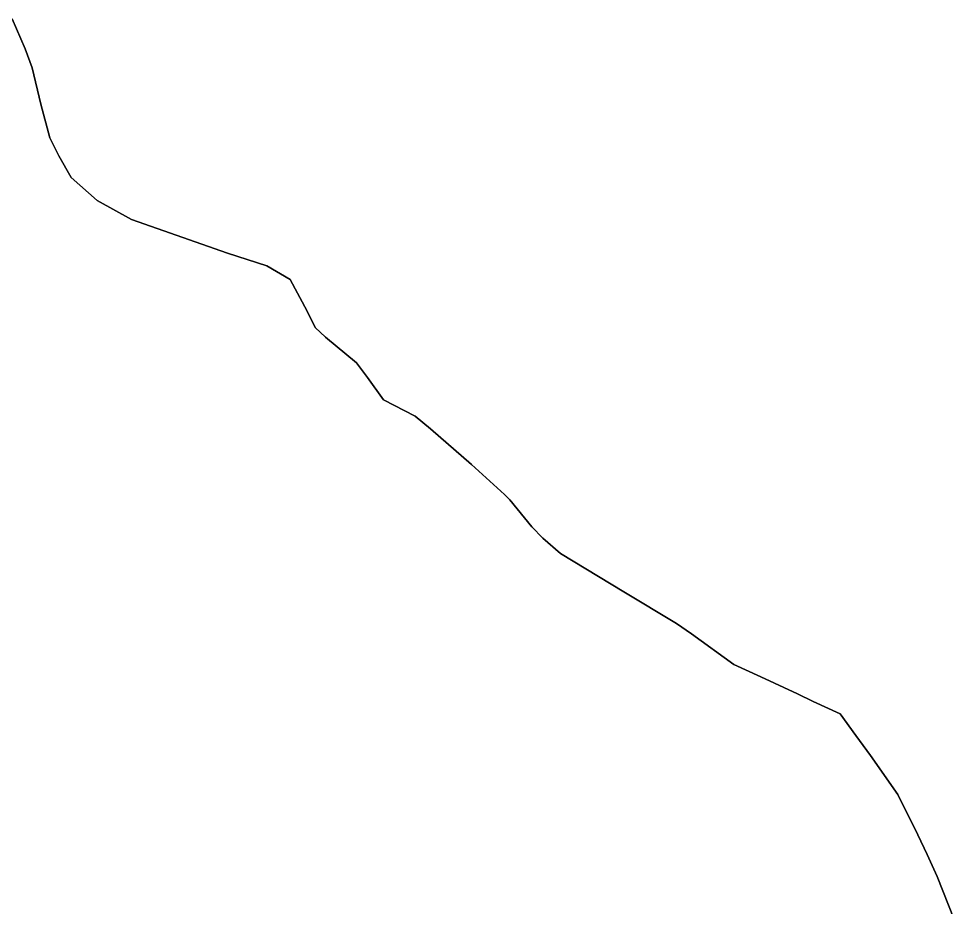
# Model space of a CAD drawing. Header units: inches. Extents: x 130170 to 284068, y 377793 to 804530.
# Drawn here: x 191509 to 193667, y 474019 to 476068 of the extents above; entities that cross this region are included whole.
import ezdxf

# ---------------------------------------------------------------- set-up
doc = ezdxf.new("R2010")
doc.units = ezdxf.units.IN
doc.header["$MEASUREMENT"] = 0
doc.layers.add('muni_il', color=7, linetype='Continuous')

msp = doc.modelspace()

# ---------------------------------------------------------------- linework, layer by layer
at = {"layer": 'muni_il'}
for points in [[(191493.9, 476067.9), (191523.6, 475998.6), (191539.8, 475954.8), (191560.1, 475870.9), (191580.8, 475793), (191601.5, 475751.6), (191629.7, 475701.8), (191689.5, 475648.9), (191769, 475605.4), (191990.2, 475527.7), (192080.9, 475497.9), (192135.1, 475466.5), (192174.1, 475393.6), (192192.5, 475356.4), (192216.5, 475333.4), (192287.7, 475274.6), (192313.4, 475241), (192350.7, 475189.3), (192423.4, 475151.6), (192458.5, 475122.1), (192553.3, 475039.9), (192629.8, 474971.3), (192641.8, 474958.7), (192692.4, 474896.6), (192718.1, 474870.3), (192758.9, 474834.7), (192904.7, 474746.2), (193026.4, 474673.3), (193060.7, 474650.1), (193158.4, 474579.2), (193220.4, 474550.3), (193305.3, 474511.7), (193341.8, 474493.4), (193404.1, 474465.5), (193440.2, 474415.2), (193474.1, 474369.2), (193536.7, 474279.2), (193583, 474186), (193604.7, 474141.2), (193627.3, 474090.3), (193667, 473991.1)], [(193667, 473991.1), (193627.3, 474090.3), (193604.7, 474141.2), (193583, 474186), (193536.7, 474279.2), (193474.1, 474369.2), (193440.2, 474415.2), (193404.1, 474465.5), (193341.8, 474493.4), (193305.3, 474511.7), (193220.4, 474550.3), (193158.4, 474579.2), (193060.7, 474650.1), (193026.4, 474673.3), (192904.7, 474746.2), (192758.9, 474834.7), (192718.1, 474870.3), (192692.4, 474896.6), (192641.8, 474958.7), (192629.8, 474971.3), (192553.3, 475039.9), (192458.5, 475122.1), (192423.4, 475151.6), (192350.7, 475189.3), (192313.4, 475241), (192287.7, 475274.6), (192216.5, 475333.4), (192192.5, 475356.4), (192174.1, 475393.6), (192135.1, 475466.5), (192080.9, 475497.9), (191990.2, 475527.7), (191769, 475605.4), (191689.5, 475648.9), (191629.7, 475701.8), (191601.5, 475751.6), (191580.8, 475793), (191560.1, 475870.9), (191539.8, 475954.8), (191523.6, 475998.6), (191493.9, 476067.9)]]:
    msp.add_lwpolyline(points, dxfattribs=at)

doc.saveas('drawing.dxf')
